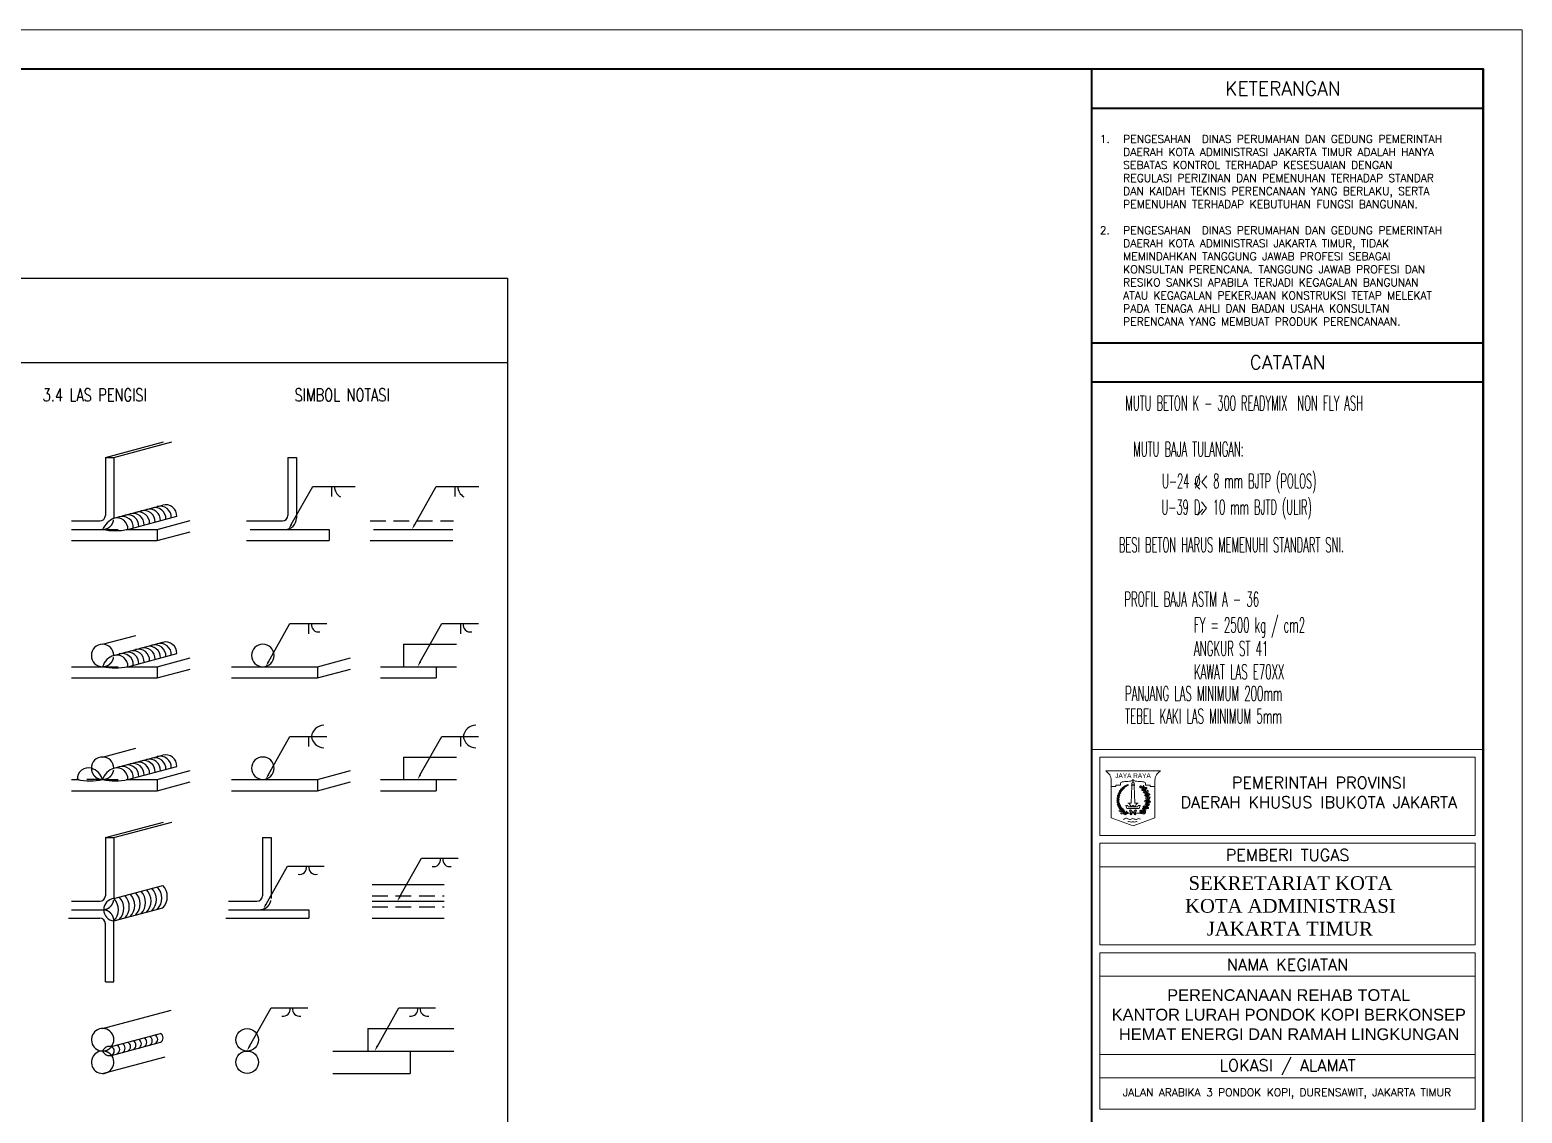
# Model space of a CAD drawing. Header units: inches. Extents: x 266054 to 836293, y -258454 to -102650.
# Drawn here: x 467642 to 486722, y -147255 to -133405 of the extents above; entities that cross this region are included whole.
import ezdxf
from ezdxf.enums import TextEntityAlignment as Align

# ---------------------------------------------------------------- set-up
doc = ezdxf.new("R2010")
doc.units = ezdxf.units.IN
doc.header["$LTSCALE"] = 800
doc.header["$MEASUREMENT"] = 0
doc.linetypes.add('HIDDEN', pattern=[0.375, 0.25, -0.125])
doc.linetypes.add('HIDDEN2', pattern=[0.1875, 0.125, -0.0625])
for name, color, linetype, lineweight in [('ars', 11, 'Continuous', 0), ('GRS KOP', 1, 'Continuous', 35), ('kop', 7, 'Continuous', 20)]:
    doc.layers.add(name, color=color, linetype=linetype, lineweight=lineweight)
for name, color, linetype in [('TEXT', 4, 'Continuous'), ('U000D1', 8, 'Continuous'), ('U000G2', 7, 'Continuous'), ('U000G3', 3, 'Continuous'), ('U000GA', 9, 'HIDDEN2'), ('U000H9', 9, 'Continuous'), ('U000T3', 7, 'Continuous')]:
    doc.layers.add(name, color=color, linetype=linetype)
doc.styles.add('BARU', font='arial.ttf')
doc.styles.add('ROMANS', font='romans.shx', dxfattribs={"width": 0.8, "height": 0.25})
doc.styles.add('SIMPLEX', font='SIMPLEX')
doc.styles.get("Standard").update_dxf_attribs({"font": 'romans.shx'})

# ---------------------------------------------------------------- blocks, each defined once
blk = doc.blocks.new('kop')
at = {"layer": 'ars'}
for p, q in [((74.316, 35.599), (74.29, 35.614)), ((74.328, 35.595), (74.333, 35.581)), ((74.373, 35.526), (74.347, 35.541)), ((74.373, 35.526), (74.375, 35.555)), ((74.395, 35.468), (74.406, 35.457)), ((74.416, 35.202), (74.401, 35.228)), ((74.408, 35.467), (74.408, 35.452)), ((74.429, 35.366), (74.409, 35.388)), ((74.416, 35.202), (74.434, 35.225)), ((74.425, 35.289), (74.43, 35.273)), ((74.429, 35.366), (74.437, 35.394)), ((74.436, 35.304), (74.431, 35.29)), ((74.267, 34.989), (74.296, 34.992)), ((74.332, 35.048), (74.331, 35.078)), ((74.347, 35.066), (74.372, 35.081))]:
    blk.add_line(p, q, dxfattribs=at)
for centre, radius, start, end in [((74.072, 35.315), 0.405, 114.0856, 237.6325), ((73.736, 35.493), 0.0488, 150.2996, 214.761), ((73.654, 35.489), 0.0488, 330.2996, 34.761), ((73.743, 35.451), 0.0488, 98.58, 163.0414), ((73.689, 35.513), 0.0488, 278.58, 343.0414), ((73.756, 35.528), 0.0488, 145.7989, 210.2603), ((73.673, 35.531), 0.0488, 325.7989, 30.2603), ((73.71, 35.552), 0.0488, 274.0793, 338.5407), ((73.759, 35.485), 0.0488, 94.0793, 158.5407), ((73.78, 35.56), 0.0488, 139.3679, 203.8292), ((73.698, 35.572), 0.0488, 319.3679, 23.8292), ((73.778, 35.517), 0.0488, 87.6483, 152.1096), ((73.737, 35.589), 0.0488, 267.6483, 332.1096), ((73.807, 35.589), 0.0488, 133.8416, 198.303), ((73.727, 35.609), 0.0488, 313.8416, 18.303), ((73.801, 35.547), 0.0488, 82.122, 146.5834), ((73.767, 35.622), 0.0488, 262.122, 326.5834), ((73.831, 35.612), 0.0439, 126.6239, 191.0853), ((73.761, 35.639), 0.0439, 306.6239, 11.0853), ((73.821, 35.575), 0.0439, 74.9043, 139.3657), ((73.799, 35.646), 0.0439, 254.9043, 319.3657), ((73.848, 35.632), 0.0352, 123.961, 188.4223), ((73.794, 35.656), 0.0352, 303.961, 8.4223), ((73.839, 35.603), 0.0352, 72.2414, 136.7027), ((73.824, 35.66), 0.0352, 252.2414, 316.7027), ((73.821, 35.676), 0.0352, 297.7406, 2.2019), ((73.873, 35.647), 0.0352, 117.7406, 182.2019), ((73.86, 35.619), 0.0352, 66.021, 130.4823), ((73.852, 35.677), 0.0352, 246.021, 310.4823), ((73.892, 35.661), 0.0281, 113.4007, 177.862), ((73.852, 35.688), 0.0281, 293.4007, 357.862), ((73.88, 35.64), 0.0281, 61.6811, 126.1424), ((73.877, 35.687), 0.0281, 241.6811, 306.1424), ((73.876, 35.701), 0.0281, 293.4007, 357.862), ((73.915, 35.674), 0.0281, 113.4007, 177.862), ((73.904, 35.653), 0.0281, 61.6811, 126.1424), ((73.901, 35.7), 0.0281, 241.6811, 306.1424), ((73.911, 35.713), 0.0281, 260.9368, 325.3982), ((73.93, 35.669), 0.0281, 80.9368, 145.3982), ((74.027, 35.315), 0.405, 302.3675, 44.4851), ((74.279, 35.674), 0.0613, 235.5154, 280.6207), ((74.24, 35.613), 0.0507, 1.4248, 71.624), ((74.336, 35.601), 0.0613, 235.5154, 280.6207), ((74.383, 35.652), 0.0795, 151.1819, 225.9956), ((74.296, 35.54), 0.0507, 1.4248, 71.624), ((74.32, 35.44), 0.0795, 20.9123, 95.7261), ((74.387, 35.547), 0.0795, 200.9123, 275.7261), ((74.259, 35.633), 0.0795, 331.1819, 45.9956), ((74.406, 35.596), 0.0507, 162.5946, 232.7938), ((74.333, 35.6), 0.0613, 313.598, 358.7033), ((74.479, 35.504), 0.0795, 133.1999, 208.0136), ((74.354, 35.525), 0.0795, 313.1999, 28.0136), ((73.61, 35.253), 0.061, 2.2926, 66.7539), ((73.696, 35.312), 0.061, 182.2926, 246.7539), ((73.623, 35.191), 0.061, 12.6628, 77.1241), ((73.696, 35.264), 0.061, 192.6628, 257.1241), ((73.7, 35.362), 0.061, 172.3995, 236.8608), ((73.607, 35.319), 0.061, 352.3995, 56.8608), ((73.702, 35.225), 0.061, 200.2151, 264.6765), ((73.639, 35.143), 0.061, 20.2151, 84.6765), ((73.711, 35.414), 0.061, 164.619, 229.0804), ((73.612, 35.384), 0.061, 344.619, 49.0804), ((73.715, 35.183), 0.061, 206.1601, 270.6214), ((73.661, 35.095), 0.061, 26.1601, 90.6214), ((73.728, 35.316), 0.061, 120.6799, 185.1412), ((73.636, 35.364), 0.061, 300.6799, 5.1412), ((73.717, 35.456), 0.0488, 158.8649, 223.3262), ((73.73, 35.271), 0.061, 130.573, 195.0343), ((73.647, 35.424), 0.061, 292.8994, 357.3608), ((73.732, 35.365), 0.061, 112.8994, 177.3608), ((73.632, 35.302), 0.061, 310.573, 15.0343), ((73.636, 35.44), 0.0488, 338.8649, 43.3262), ((73.738, 35.23), 0.061, 140.9432, 205.4045), ((73.667, 35.469), 0.0488, 287.1453, 351.6066), ((73.73, 35.415), 0.0488, 107.1453, 171.6066), ((73.736, 35.145), 0.061, 208.508, 272.9693), ((73.685, 35.055), 0.061, 28.508, 92.9693), ((73.635, 35.243), 0.061, 320.9432, 25.4045), ((73.751, 35.19), 0.061, 140.9432, 205.4045), ((73.649, 35.203), 0.061, 320.9432, 25.4045), ((73.768, 35.153), 0.061, 146.9028, 211.3642), ((73.665, 35.155), 0.061, 326.9028, 31.3642), ((73.791, 35.115), 0.061, 146.6953, 211.1566), ((73.688, 35.117), 0.061, 326.6953, 31.1566), ((73.816, 35.084), 0.061, 144.8635, 209.3249), ((73.713, 35.089), 0.061, 324.8635, 29.3249), ((74.377, 35.119), 0.0613, 176.9872, 222.0926), ((74.304, 35.12), 0.0507, 302.8967, 13.0959), ((74.439, 35.186), 0.0795, 153.0891, 227.9029), ((74.422, 35.286), 0.0613, 205.6201, 250.7254), ((74.314, 35.163), 0.0795, 333.0891, 47.9029), ((74.417, 35.449), 0.0613, 217.2288, 262.3342), ((74.423, 35.078), 0.0507, 106.5818, 176.781), ((74.458, 35.361), 0.0795, 171.1641, 245.9779), ((74.347, 35.301), 0.0795, 351.1641, 65.9779), ((74.361, 35.403), 0.0507, 343.1383, 53.3375), ((74.357, 35.252), 0.0507, 331.5296, 41.7288), ((74.396, 35.228), 0.0795, 271.02, 345.8338), ((74.475, 35.129), 0.0795, 91.02, 165.8338), ((74.476, 35.427), 0.0507, 150.0679, 220.2671), ((74.483, 35.241), 0.0507, 128.2781, 198.4773), ((74.425, 35.285), 0.0613, 279.2815, 324.3868), ((74.405, 35.377), 0.0795, 293.3027, 8.1164), ((74.515, 35.315), 0.0795, 113.3027, 188.1164), ((74.406, 35.447), 0.0613, 301.0712, 346.1766), ((73.716, 35.015), 0.061, 40.0311, 104.4924), ((73.747, 35.113), 0.061, 220.0311, 284.4924), ((73.75, 34.978), 0.061, 49.2006, 113.662), ((73.766, 35.08), 0.061, 229.2006, 293.662), ((73.785, 34.949), 0.061, 44.4223, 108.8836), ((73.809, 35.049), 0.061, 224.4223, 288.8836), ((73.844, 35.054), 0.061, 144.4903, 208.9516), ((73.741, 35.059), 0.061, 324.4903, 28.9516), ((73.875, 35.031), 0.061, 156.1803, 220.6416), ((73.773, 35.016), 0.061, 336.1803, 40.6416), ((74.361, 35.052), 0.0795, 137.1076, 211.9214), ((74.235, 35.064), 0.0795, 317.1076, 31.9214), ((74.342, 34.969), 0.0507, 83.4432, 153.6424), ((74.332, 35.042), 0.0613, 234.4466, 279.5519), ((74.364, 34.993), 0.0612, 69.8962, 144.7099), ((74.335, 35.085), 0.0612, 249.8962, 324.7099), ((74.386, 35.141), 0.0613, 257.5851, 302.6905)]:
    blk.add_arc(centre, radius, start, end, dxfattribs=at)
at = {"layer": 'ars', "color": 11}
for centre, radius, start, end in [((74.285, 34.995), 0.0613, 158.8696, 203.9749), ((74.216, 35.02), 0.0507, 284.779, 354.9783), ((74.235, 34.986), 0.016, 270, 302.3675)]:
    blk.add_arc(centre, radius, start, end, dxfattribs=at)
at = {"layer": 'ars'}
for points, start_tangent, end_tangent in [([(74.256, 35.651), (74.261, 35.634), (74.244, 35.624), (74.224, 35.623), (74.22, 35.64), (74.234, 35.661), (74.239, 35.672), (74.256, 35.663), (74.256, 35.651)], (0.714442, -0.699695), (0.714442, -0.699695)), ([(74.313, 35.578), (74.318, 35.561), (74.301, 35.551), (74.281, 35.55), (74.277, 35.567), (74.29, 35.588), (74.296, 35.599), (74.312, 35.589), (74.313, 35.578)], (0.714442, -0.699695), (0.714442, -0.699695)), ([(74.365, 35.605), (74.376, 35.591), (74.394, 35.598), (74.407, 35.615), (74.395, 35.627), (74.37, 35.629), (74.358, 35.631), (74.356, 35.612), (74.365, 35.605)], (0.149901, -0.988701), (0.149901, -0.988701)), ([(74.345, 35.127), (74.333, 35.113), (74.316, 35.122), (74.305, 35.139), (74.317, 35.151), (74.342, 35.151), (74.354, 35.152), (74.355, 35.133), (74.345, 35.127)], (-0.223771, -0.974642), (-0.223771, -0.974642)), ([(74.388, 35.435), (74.388, 35.416), (74.369, 35.412), (74.349, 35.418), (74.351, 35.435), (74.37, 35.451), (74.378, 35.459), (74.391, 35.445), (74.388, 35.435)], (0.458819, -0.88853), (0.458819, -0.88853)), ([(74.39, 35.277), (74.386, 35.26), (74.366, 35.259), (74.348, 35.269), (74.353, 35.285), (74.375, 35.297), (74.385, 35.303), (74.395, 35.287), (74.39, 35.277)], (0.270637, -0.962681), (0.270637, -0.962681)), ([(74.408, 35.117), (74.403, 35.1), (74.419, 35.089), (74.439, 35.088), (74.443, 35.104), (74.431, 35.126), (74.426, 35.137), (74.409, 35.128), (74.408, 35.117)], (-0.735998, -0.676983), (-0.735998, -0.676983)), ([(74.438, 35.445), (74.446, 35.429), (74.465, 35.432), (74.481, 35.445), (74.473, 35.46), (74.449, 35.467), (74.438, 35.472), (74.431, 35.453), (74.438, 35.445)], (-0.068112, -0.997678), (-0.068112, -0.997678)), ([(74.454, 35.272), (74.455, 35.253), (74.474, 35.25), (74.494, 35.256), (74.492, 35.273), (74.472, 35.288), (74.463, 35.297), (74.451, 35.282), (74.454, 35.272)], (-0.433585, -0.901113), (-0.433585, -0.901113)), ([(74.257, 35.013), (74.242, 35.004), (74.228, 35.018), (74.222, 35.037), (74.238, 35.045), (74.261, 35.037), (74.273, 35.034), (74.268, 35.016), (74.257, 35.013)], (-0.515761, -0.856733), (-0.515761, -0.856733)), ([(74.343, 35.011), (74.331, 34.997), (74.342, 34.981), (74.36, 34.972), (74.371, 34.985), (74.367, 35.01), (74.367, 35.022), (74.348, 35.021), (74.343, 35.011)], (-0.942817, -0.33331), (-0.942817, -0.33331))]:
    blk.add_spline(points, degree=3, dxfattribs=dict(at, start_tangent=start_tangent, end_tangent=end_tangent))
for points in [[(74.24, 34.97), (74.265, 34.975), (74.316, 34.973), (74.354, 34.955)], [(74.24, 34.97), (74.263, 34.959), (74.313, 34.947), (74.354, 34.955)]]:
    blk.add_spline(points, degree=3, dxfattribs=at)
at = {"layer": 'GRS KOP'}
for p, q in [((73, 1), (73, 54)), ((83, 1), (83, 54)), ((73, 53), (83, 53)), ((73, 47), (83, 47)), ((73, 46), (83, 46))]:
    blk.add_line(p, q, dxfattribs=at)
blk.add_lwpolyline([(1, 54), (83, 54), (83, 1), (1, 1)], close=True, dxfattribs=at)
at = {"layer": 'kop', "color": 7}
for p, q in [((84, 55), (0, 55)), ((84, 55), (84, 0)), ((84, 55), (84, 0)), ((73.999, 35.69), (74.099, 35.69)), ((74.019, 35.67), (73.999, 35.23)), ((74.029, 35.698), (74.069, 35.698)), ((74.079, 35.67), (74.099, 35.23)), ((73.869, 35.17), (73.919, 35.17)), ((73.869, 35.17), (73.889, 35.09)), ((73.919, 35.23), (73.919, 35.228)), ((73.919, 35.23), (73.999, 35.23)), ((73.919, 35.228), (73.924, 35.228)), ((73.919, 35.17), (73.929, 35.13)), ((73.929, 35.13), (74.17, 35.13)), ((73.989, 35.15), (74.029, 35.15)), ((74.069, 35.15), (74.109, 35.15)), ((74.099, 35.23), (74.18, 35.23)), ((74.17, 35.13), (74.18, 35.17)), ((74.175, 35.228), (74.18, 35.228)), ((74.18, 35.23), (74.18, 35.228)), ((74.18, 35.17), (74.229, 35.17)), ((74.209, 35.09), (74.229, 35.17)), ((73.889, 35.09), (74.209, 35.09))]:
    blk.add_line(p, q, dxfattribs=at)
at = {"layer": 'kop'}
for p, q in [((83, 36.6), (73, 36.6)), ((73.2, 34.4), (73.2, 36.4)), ((82.8, 36.4), (73.2, 36.4)), ((82.8, 34.4), (82.8, 36.4)), ((82.8, 34.4), (73.2, 34.4)), ((73.2, 31.6), (73.2, 34.2)), ((82.8, 34.2), (73.2, 34.2)), ((82.8, 31.6), (82.8, 34.2)), ((82.8, 33.6), (73.2, 33.6)), ((82.8, 31.6), (73.2, 31.6)), ((73.2, 27.4), (73.2, 31.4)), ((82.8, 31.4), (73.2, 31.4)), ((82.8, 27.4), (82.8, 31.4)), ((82.8, 30.8), (73.2, 30.8)), ((82.8, 28.8), (73.2, 28.8)), ((82.8, 28.2), (73.2, 28.2)), ((82.8, 27.4), (73.2, 27.4))]:
    blk.add_line(p, q, dxfattribs=at)
at = {"layer": 'kop', "color": 5}
for p, q in [((74.749, 36.05), (73.35, 36.05)), ((73.489, 35.81), (73.489, 34.85)), ((73.489, 35.65), (73.609, 35.65)), ((73.609, 35.69), (73.609, 35.65)), ((73.609, 35.69), (73.729, 35.69)), ((73.729, 35.73), (73.729, 35.69)), ((74.369, 35.73), (74.369, 35.69)), ((74.489, 35.69), (74.369, 35.69)), ((74.489, 35.69), (74.489, 35.65)), ((74.609, 35.65), (74.489, 35.65)), ((74.609, 35.81), (74.609, 34.85)), ((73.489, 34.85), (74.049, 34.65)), ((74.019, 34.95), (73.965, 35.022)), ((74.049, 34.986), (73.997, 35.046)), ((74.019, 34.95), (74.004, 34.93)), ((74.049, 34.986), (74.101, 35.046)), ((74.049, 34.65), (74.609, 34.85)), ((74.079, 34.95), (74.133, 35.022)), ((74.079, 34.95), (74.094, 34.93))]:
    blk.add_line(p, q, dxfattribs=at)
at = {"layer": 'kop', "color": 7}
for points in [[(74.029, 35.698), (74.027, 35.701), (74.025, 35.704), (74.024, 35.707), (74.023, 35.71), (74.022, 35.713), (74.021, 35.715), (74.021, 35.718), (74.02, 35.72), (74.02, 35.723), (74.02, 35.725), (74.02, 35.728), (74.02, 35.731), (74.021, 35.733), (74.021, 35.736), (74.022, 35.738), (74.023, 35.741), (74.025, 35.743), (74.026, 35.746), (74.028, 35.749), (74.031, 35.753), (74.034, 35.758), (74.038, 35.763), (74.043, 35.77), (74.049, 35.778)], [(74.069, 35.698), (74.072, 35.701), (74.074, 35.704), (74.075, 35.707), (74.076, 35.71), (74.077, 35.713), (74.078, 35.715), (74.078, 35.718), (74.079, 35.72), (74.079, 35.723), (74.079, 35.725), (74.079, 35.728), (74.079, 35.731), (74.078, 35.733), (74.077, 35.736), (74.077, 35.738), (74.076, 35.741), (74.074, 35.743), (74.073, 35.746), (74.071, 35.749), (74.068, 35.753), (74.065, 35.758), (74.061, 35.763), (74.056, 35.77), (74.049, 35.778)]]:
    blk.add_lwpolyline(points, dxfattribs=at)
at = {"layer": 'kop', "color": 1}
blk.add_lwpolyline([(73.864, 34.97), (74.235, 34.97)], close=True, dxfattribs=at)
at = {"layer": 'kop', "color": 5}
for points in [[(74.004, 34.97), (73.974, 34.93)], [(74.094, 34.97), (74.124, 34.93)]]:
    blk.add_lwpolyline(points, dxfattribs=at)
for centre, radius, start, end in [((73.214, 35.81), 0.276, 0, 60.5129), ((74.885, 35.81), 0.276, 119.4871, 180), ((73.769, 35.73), 0.04, 90, 180), ((74.329, 35.73), 0.04, 0, 90), ((73.981, 35.034), 0.02, 36.8699, 216.8699), ((74.117, 35.034), 0.02, 323.1301, 143.1301)]:
    blk.add_arc(centre, radius, start, end, dxfattribs=at)
at = {"layer": 'kop', "color": 7}
for centre, radius, start, end in [((73.992, 35.663), 0.0283, 15, 75), ((74.107, 35.663), 0.0283, 105, 165), ((73.874, 35.119), 0.12, 15, 65.3894), ((74.049, 35.15), 0.02, 0, 180), ((74.225, 35.119), 0.12, 114.6106, 165)]:
    blk.add_arc(centre, radius, start, end, dxfattribs=at)
at = {"layer": 'kop', "color": 1}
blk.add_arc((73.864, 34.986), 0.016, 237.6325, 270, dxfattribs=at)
at = {"layer": 'kop', "color": 5}
for points in [[(74.049, 35.83), (74.026, 35.807), (73.995, 35.793), (73.915, 35.782), (73.841, 35.777), (73.769, 35.77)], [(74.049, 35.83), (74.073, 35.807), (74.104, 35.793), (74.184, 35.782), (74.258, 35.777), (74.329, 35.77)], [(73.817, 34.99), (73.8, 34.984), (73.769, 34.992), (73.719, 35.01), (73.685, 35.041)], [(73.833, 34.971), (73.81, 34.967), (73.791, 34.959), (73.758, 34.956), (73.727, 34.964)], [(73.876, 34.965), (73.861, 34.956), (73.828, 34.952), (73.8, 34.952), (73.786, 34.948)], [(73.809, 34.807), (73.883, 34.844), (73.957, 34.807), (74.044, 34.833), (74.12, 34.809), (74.194, 34.83), (74.244, 34.817)], [(73.919, 34.97), (73.899, 34.959), (73.887, 34.947), (73.846, 34.932), (73.828, 34.937)], [(73.907, 34.984), (73.879, 34.986), (73.865, 34.993), (73.845, 34.993)], [(73.919, 34.97), (73.906, 34.996), (73.879, 35.02), (73.876, 35.031)], [(73.914, 34.747), (73.954, 34.759), (73.999, 34.744), (74.049, 34.753), (74.094, 34.744), (74.126, 34.758), (74.151, 34.749)]]:
    blk.add_spline(points, degree=3, dxfattribs=at)
at = {"layer": 'TEXT'}
for p, q in [((75.623, 43.403), (75.76, 43.254)), ((75.835, 42.745), (75.7, 42.589))]:
    blk.add_line(p, q, dxfattribs=at)
at = {"layer": 'kop'}
for s, height, p in [('KETERANGAN ', 0.35, (78, 53.5)), ('CATATAN', 0.35, (78, 46.5)), ('PEMERINTAH PROVINSI', 0.29998, (78.8, 35.75)), ('DAERAH KHUSUS IBUKOTA JAKARTA', 0.29998, (78.8, 35.25)), ('PEMBERI TUGAS', 0.3, (78, 33.9)), ('NAMA KEGIATAN', 0.3, (78, 31.1)), ('LOKASI / ALAMAT', 0.3, (78, 28.5)), ('JALAN ARABIKA 3 PONDOK KOPI, DURENSAWIT, JAKARTA TIMUR', 0.2, (77.986, 27.8))]:
    blk.add_text(s, height=height, dxfattribs=at).set_placement(p, align=Align.MIDDLE)
at = {"layer": 'kop', "color": 5, "style": 'BARU', "width": 0.9}
blk.add_text('JAYA RAYA', height=0.12, dxfattribs=at).set_placement((74.049, 35.93), align=Align.MIDDLE)
at = {"layer": 'kop', "insert": (73.2, 49.875), "char_height": 0.2, "width": 9.6, "attachment_point": 4}
blk.add_mtext('\\pi-0.6,l0.6,t0.6;1.^IPENGESAHAN  DINAS PERUMAHAN DAN GEDUNG PEMERINTAH DAERAH KOTA ADMINISTRASI JAKARTA TIMUR ADALAH HANYA SEBATAS KONTROL TERHADAP KESESUAIAN DENGAN REGULASI PERIZINAN DAN PEMENUHAN TERHADAP STANDAR DAN KAIDAH TEKNIS PERENCANAAN YANG BERLAKU, SERTA PEMENUHAN TERHADAP KEBUTUHAN FUNGSI BANGUNAN.\\P\\P2.^IPENGESAHAN  DINAS PERUMAHAN DAN GEDUNG PEMERINTAH DAERAH KOTA ADMINISTRASI JAKARTA TIMUR, TIDAK MEMINDAHKAN TANGGUNG JAWAB PROFESI SEBAGAI KONSULTAN PERENCANA. TANGGUNG JAWAB PROFESI DAN RESIKO SANKSI APABILA TERJADI KEGAGALAN BANGUNAN ATAU KEGAGALAN PEKERJAAN KONSTRUKSI TETAP MELEKAT PADA TENAGA AHLI DAN BADAN USAHA KONSULTAN PERENCANA YANG MEMBUAT PRODUK PERENCANAAN.', dxfattribs=at)
at = {"layer": 'kop', "attachment_point": 1, "style": 'BARU'}
for s, width, insert, char_height in [('\\pi1.4375;{\\fRomantic|b0|i0|c2|p2;SEKRETARIAT KOTA\\P\\pi1.3461;KOTA ADMINISTRASI\\P\\pi1.9027;JAKARTA TIMUR}', 7.94943, (74.033, 33.359), 0.35), ('\\pi1.4591;PERENCANAAN REHAB TOTAL\\P\\pi0.039313;KANTOR LURAH PONDOK KOPI BERKONSEP\\P\\pi0.2239;HEMAT ENERGI DAN RAMAH LINGKUNGAN', 9.08886, (73.464, 30.469), 0.3)]:
    blk.add_mtext_dynamic_manual_height_columns(s, width=width, gutter_width=1.5, heights=[0], dxfattribs=dict(at, insert=insert, char_height=char_height))
at = {"layer": 'kop', "style": 'BARU', "flags": 4}
for p, height in [((73.8, 5.4), 0.35), ((80.303, 5.382), 0.25), ((73.8, 4.9), 0.35), ((80.303, 4.882), 0.25), ((73.8, 4.4), 0.35), ((80.303, 4.382), 0.25)]:
    blk.add_attdef('-', p, '', height=height, dxfattribs=at)
at = {"layer": 'kop', "flags": 4}
for tag, p in [('AR-00', (78.057, 2.648)), ('00', (81.238, 2.647))]:
    blk.add_attdef(tag, text='', height=0.35, dxfattribs=at).set_placement(p, align=Align.MIDDLE)
at = {"layer": 'TEXT', "style": 'ROMANS', "width": 0.5}
for s, height, p in [('MUTU BETON K - 300 READYMIX  NON FLY ASH', 0.37163, (73.854, 45.268)), (' BESI BETON HARUS MEMENUHI STANDART SNI.', 0.37163, (73.56, 41.646)), ('PROFIL BAJA ASTM A - 36 ', 0.38138, (73.826, 40.251)), ('FY = 2500 kg / cm2', 0.38138, (75.607, 39.592)), ('ANGKUR ST 41', 0.38138, (75.607, 38.99)), ('KAWAT LAS E70XX', 0.38138, (75.607, 38.393)), ('PANJANG LAS MINIMUM 200mm', 0.38138, (73.845, 37.84)), ('TEBEL KAKI LAS MINIMUM 5mm', 0.38138, (73.845, 37.26))]:
    blk.add_text(s, height=height, dxfattribs=at).set_placement(p)
for s, p in [('MUTU BAJA TULANGAN:', (75.47, 44.278)), ('U-24 %%C< 8 mm BJTP (POLOS)', (76.767, 43.437)), ('U-39 D> 10 mm BJTD (ULIR)', (76.699, 42.77))]:
    blk.add_text(s, height=0.37163, dxfattribs=at).set_placement(p, align=Align.MIDDLE)

msp = doc.modelspace()

# ---------------------------------------------------------------- linework, layer by layer
for p, q in [((448601.9, -136577.9), (473749.1, -136577.9)), ((473749.1, -136577.9), (473749.1, -157313.4)), ((448601.9, -137655.7), (473749.1, -137655.7))]:
    msp.add_line(p, q)
at = {"layer": 'U000D1'}
for p, q in [((470984.6, -139729.1), (471259.5, -139241.3)), ((471259.5, -139241.3), (471729.7, -139241.3)), ((471497.3, -139241.3), (471497.3, -139370.1)), ((471637.6, -139241.3), (471803.3, -139241.3)), ((472562.1, -139729.1), (472837, -139241.3)), ((472837, -139241.3), (473307.2, -139241.3)), ((473074.8, -139241.3), (473074.8, -139370.1)), ((473215.1, -139241.3), (473380.8, -139241.3)), ((470693.1, -141483.8), (470968, -140996.1)), ((470968, -140996.1), (471438.2, -140996.1)), ((471205.8, -140996.1), (471205.8, -141124.8)), ((472634.4, -141483.8), (472909.4, -140996.1)), ((472909.4, -140996.1), (473379.5, -140996.1)), ((473147.2, -140996.1), (473147.2, -141124.8)), ((470693.1, -142926.5), (470968, -142438.7)), ((470968, -142438.7), (471438.2, -142438.7)), ((471205.8, -142438.7), (471205.8, -142567.4)), ((472634.4, -142926.5), (472909.4, -142438.7)), ((472909.4, -142438.7), (473379.5, -142438.7)), ((473147.2, -142438.7), (473147.2, -142567.4)), ((472374.2, -144484.3), (472649.1, -143996.6)), ((472649.1, -143996.6), (473119.3, -143996.6)), ((470661.2, -144584.4), (470936.1, -144096.6)), ((470936.1, -144096.6), (471406.3, -144096.6)), ((470452, -146397.1), (470726.9, -145909.3)), ((470726.9, -145909.3), (471197.1, -145909.3)), ((472085.2, -146397.1), (472360.1, -145909.3)), ((472360.1, -145909.3), (472830.3, -145909.3))]:
    msp.add_line(p, q, dxfattribs=at)
for centre, radius, start, end in [((471687.1, -139242.8), 151.2, 179.43426, 241.43067), ((473264.6, -139242.8), 151.2, 179.43426, 241.43067), ((471329.6, -141015.2), 87.3, 167.36908, 283.18053), ((473271, -141015.2), 87.3, 167.36908, 283.18053), ((471408.2, -142459.5), 166.7, 92.30626, 172.83176), ((473349.5, -142459.5), 166.7, 92.30626, 172.83176), ((471408.2, -142417.9), 166.7, 187.16824, 267.69374), ((473349.5, -142417.9), 166.7, 187.16824, 267.69374), ((472805.4, -144015.7), 87.3, 256.81947, 12.63092), ((473010.7, -144015.7), 87.3, 167.36908, 283.18053), ((471092.3, -144115.7), 87.3, 256.81947, 12.63092), ((471297.7, -144115.7), 87.3, 167.36908, 283.18053), ((470883.2, -145928.4), 87.3, 256.81947, 12.63092), ((471088.5, -145928.4), 87.3, 167.36908, 283.18053), ((472516.3, -145928.4), 87.3, 256.81947, 12.63092), ((472721.7, -145928.4), 87.3, 167.36908, 283.18053)]:
    msp.add_arc(centre, radius, start, end, dxfattribs=at)
for points in [[(470995, -139735), (470974.1, -139723.2), (470949.3, -139791.7)], [(472572.5, -139735), (472551.6, -139723.2), (472526.8, -139791.7)], [(470703.5, -141489.7), (470682.6, -141478), (470657.8, -141546.4)], [(472644.9, -141489.7), (472624, -141478), (472599.2, -141546.4)], [(470703.5, -142932.3), (470682.6, -142920.6), (470657.8, -142989.1)], [(472644.9, -142932.3), (472624, -142920.6), (472599.2, -142989.1)], [(470671.6, -144590.3), (470650.7, -144578.5), (470625.9, -144647)], [(472384.6, -144490.2), (472363.8, -144478.5), (472338.9, -144546.9)], [(470462.4, -146403), (470441.5, -146391.2), (470416.7, -146459.7)], [(472095.6, -146403), (472074.7, -146391.2), (472049.9, -146459.7)]]:
    msp.add_solid(points, dxfattribs=at)
at = {"layer": 'U000G2'}
for p, q in [((468608, -138870), (469351.1, -138670.9)), ((468715.8, -138870), (469458.8, -138670.9)), ((468608, -138870), (468608, -139612.1)), ((468608, -138870), (468715.8, -138870)), ((468715.8, -138870), (468715.8, -139648)), ((470942, -138870), (471049.7, -138870)), ((470942, -138870), (470942, -139612.1)), ((471049.7, -138870), (471049.7, -139648)), ((468715.8, -139648), (469341.3, -139480.4)), ((468895.4, -139791.7), (469520.1, -139624.3)), ((468173.1, -139683.9), (468536.2, -139683.9)), ((468173.1, -139791.7), (468572.1, -139791.7)), ((468895.4, -139791.7), (469269.6, -139791.7)), ((469269.6, -139791.7), (469692.3, -139678.4)), ((469269.6, -139791.7), (469269.6, -139935.4)), ((469269.6, -139935.4), (469692.3, -139822.1)), ((470413.8, -139683.9), (470870.1, -139683.9)), ((470459.1, -139791.7), (471470.8, -139791.7)), ((471470.8, -139791.7), (471470.8, -139935.4)), ((472036.6, -139791.7), (473048.3, -139791.7)), ((468173.1, -139935.4), (469269.6, -139935.4)), ((470413.8, -139935.4), (471470.8, -139935.4)), ((471991.3, -139935.4), (473048.3, -139935.4)), ((468572.1, -141259), (468994.8, -141145.8)), ((468715.8, -141402.7), (469341.3, -141235.1)), ((468895.4, -141546.4), (469520.1, -141379.1)), ((472417.1, -141259), (473098.2, -141259)), ((472417.1, -141259), (472417.1, -141546.4)), ((468173.1, -141546.4), (468572.1, -141546.4)), ((468895.4, -141546.4), (469269.6, -141546.4)), ((469269.6, -141546.4), (469692.3, -141433.2)), ((469269.6, -141546.4), (469269.6, -141690.1)), ((469269.6, -141690.1), (469692.3, -141576.9)), ((470221.7, -141546.4), (471318.2, -141546.4)), ((471318.2, -141546.4), (471740.9, -141433.2)), ((471318.2, -141546.4), (471318.2, -141690.1)), ((471318.2, -141690.1), (471740.9, -141576.9)), ((472126.3, -141546.4), (473098.2, -141546.4)), ((472838.9, -141546.4), (472838.9, -141690.1)), ((468173.1, -141690.1), (469269.6, -141690.1)), ((470221.7, -141690.1), (471318.2, -141690.1)), ((472126.3, -141690.1), (472838.9, -141690.1)), ((468572.1, -142701.7), (468994.8, -142588.4)), ((468715.8, -142845.4), (469341.3, -142677.8)), ((472417.1, -142701.7), (473098.2, -142701.7)), ((472417.1, -142701.7), (472417.1, -142989.1)), ((468895.4, -142989.1), (469520.1, -142821.7)), ((469269.6, -142989.1), (469692.3, -142875.8)), ((471318.2, -142989.1), (471740.9, -142875.8)), ((468173.1, -142989.1), (468248.8, -142989.1)), ((468895.4, -142989.1), (469269.6, -142989.1)), ((469269.6, -142989.1), (469269.6, -143132.7)), ((469269.6, -143132.7), (469692.3, -143019.5)), ((470221.7, -142989.1), (471318.2, -142989.1)), ((471318.2, -142989.1), (471318.2, -143132.7)), ((471318.2, -143132.7), (471740.9, -143019.5)), ((472126.3, -142989.1), (473098.2, -142989.1)), ((472838.9, -142989.1), (472838.9, -143132.7)), ((468173.1, -143132.7), (469269.6, -143132.7)), ((470221.7, -143132.7), (471318.2, -143132.7)), ((472126.3, -143132.7), (472838.9, -143132.7)), ((468608, -143732.2), (469351.1, -143533.1)), ((468715.8, -143732.2), (469458.8, -143533.1)), ((468608, -143732.2), (468608, -144474.3)), ((468608, -143732.2), (468715.8, -143732.2)), ((468715.8, -143732.2), (468715.8, -144510.2)), ((470617.8, -143732.2), (470725.6, -143732.2)), ((470617.8, -143732.2), (470617.8, -144474.3)), ((470725.6, -143732.2), (470725.6, -144510.2)), ((468715.8, -144510.2), (469341.3, -144342.6)), ((472018.5, -144330.6), (472939, -144330.6)), ((468173.1, -144546.1), (468536.2, -144546.1)), ((468715.8, -144797.6), (469341.3, -144630)), ((470182.8, -144546.1), (470546, -144546.1)), ((468137.2, -144761.6), (468536.2, -144761.6)), ((468173.1, -144653.9), (468572.1, -144653.9)), ((468715.8, -145575.5), (468715.8, -144797.6)), ((470146.9, -144761.6), (471207.5, -144761.6)), ((470182.8, -144653.9), (471207.5, -144653.9)), ((471207.5, -144653.9), (471207.5, -144761.6)), ((472018.5, -144761.6), (472939, -144761.6)), ((468608, -145575.5), (468608, -144833.5)), ((468608, -145575.5), (468715.8, -145575.5)), ((468572.1, -146172.7), (469448.2, -145938)), ((468686.1, -146404), (469311.6, -146236.4)), ((471964.8, -146172.7), (473061, -146172.7)), ((471964.8, -146172.7), (471964.8, -146460.1)), ((468572.1, -146747.5), (469373.8, -146532.7)), ((468686.1, -146516.3), (469311.6, -146348.7)), ((471516.5, -146460.1), (473061, -146460.1)), ((472506.2, -146460.1), (472506.2, -146747.5)), ((471516.5, -146747.5), (472506.2, -146747.5))]:
    msp.add_line(p, q, dxfattribs=at)
for centre in [(470419.5, -146316.4), (470419.5, -146603.8)]:
    msp.add_circle(centre, 143.7, dxfattribs=at)
for centre, radius, start, end in [((468536.2, -139612.1), 71.8, 270, 0), ((468859, -139934.8), 320.6, 116.5215, 153.4785), ((470870.1, -139612.1), 71.8, 270, 0), ((470906, -139648), 143.7, 270, 0), ((468733.8, -138987.6), 820.2, 258.63225, 281.36775), ((468572.1, -141402.7), 143.7, 0, 270), ((470620.7, -141402.7), 143.7, 0, 270), ((468780.1, -141610.7), 217.7, 107.18153, 162.81847), ((468733.8, -140742.3), 820.2, 258.63225, 281.36775), ((470620.7, -141402.7), 143.7, 270, 0), ((468572.1, -142845.4), 143.7, 0, 180), ((470620.7, -142845.4), 143.7, 0, 270), ((468364.1, -143053.4), 217.7, 17.18153, 72.81847), ((468780.1, -143053.4), 217.7, 107.18153, 162.81847), ((470620.7, -142845.4), 143.7, 270, 0), ((468410.5, -142185), 820.2, 258.63225, 281.36775), ((468733.8, -142185), 820.2, 258.63225, 281.36775), ((468536.2, -144474.3), 71.8, 270, 0), ((468730.9, -144653.9), 144.5, 95.99644, 264.00356), ((470546, -144474.3), 71.8, 270, 0), ((468536.2, -144833.5), 71.8, 0, 90), ((468572.1, -146316.4), 143.7, 322.46645, 270), ((468572.1, -146603.8), 143.7, 90, 31.91566), ((468660.3, -146495.3), 95, 74.2465, 158.21995), ((468660.3, -146424.9), 95, 201.78005, 285.7535)]:
    msp.add_arc(centre, radius, start, end, dxfattribs=at)
at = {"layer": 'U000G2', "linetype": 'HIDDEN'}
msp.add_arc((470581.9, -144510.2), 143.7, 270, 0, dxfattribs=at)
at = {"layer": 'U000G3'}
msp.add_line((472018.5, -144546.1), (472939, -144546.1), dxfattribs=at)
at = {"layer": 'U000GA', "linetype": 'HIDDEN'}
for p, q in [((468572.1, -139791.7), (468895.4, -139791.7)), ((471991.3, -139683.9), (473059, -139683.9)), ((468572.1, -141546.4), (468895.4, -141546.4)), ((468572.1, -142989.1), (468248.8, -142989.1)), ((468572.1, -142989.1), (468895.4, -142989.1))]:
    msp.add_line(p, q, dxfattribs=at)
at = {"layer": 'U000GA', "color": 1, "linetype": 'HIDDEN'}
for p, q in [((472018.5, -144474.3), (472939, -144474.3)), ((472018.5, -144617.9), (472939, -144617.9))]:
    msp.add_line(p, q, dxfattribs=at)
at = {"layer": 'U000GA', "linetype": 'HIDDEN'}
for centre, start, end in [((468572.1, -139648), 270, 0), ((468572.1, -141402.7), 270, 0), ((468572.1, -142845.4), 180, 270), ((468572.1, -142845.4), 270, 0), ((468572.1, -144510.2), 270, 0), ((468572.1, -144797.6), 0, 90), ((468572.1, -146316.4), 270, 322.46645), ((468572.1, -146603.8), 31.91566, 90)]:
    msp.add_arc(centre, 143.7, start, end, dxfattribs=at)
at = {"layer": 'U000H9'}
for centre, radius, start, end in [((469377.7, -139618.1), 142.5, 357.498, 105.18238), ((468753.1, -139785.5), 142.5, 357.498, 105.18238), ((468822.5, -139766.9), 142.5, 357.498, 105.18238), ((468891.9, -139748.3), 142.5, 357.498, 105.18238), ((468961.3, -139729.7), 142.5, 357.498, 105.18238), ((469030.7, -139711.1), 142.5, 357.498, 105.18238), ((469100.1, -139692.5), 142.5, 357.498, 105.18238), ((469169.5, -139673.9), 142.5, 357.498, 105.18238), ((469238.9, -139655.3), 142.5, 357.498, 105.18238), ((469308.3, -139636.7), 142.5, 357.498, 105.18238), ((468822.5, -141521.6), 142.5, 357.498, 105.18238), ((468891.9, -141503), 142.5, 357.498, 105.18238), ((468961.3, -141484.4), 142.5, 357.498, 105.18238), ((469030.7, -141465.8), 142.5, 357.498, 105.18238), ((469100.1, -141447.2), 142.5, 357.498, 105.18238), ((469169.5, -141428.6), 142.5, 357.498, 105.18238), ((469238.9, -141410), 142.5, 357.498, 105.18238), ((469308.3, -141391.4), 142.5, 357.498, 105.18238), ((469377.7, -141372.8), 142.5, 357.498, 105.18238), ((468753.1, -141540.2), 142.5, 357.498, 105.18238), ((469238.9, -142852.7), 142.5, 357.498, 105.18238), ((469308.3, -142834.1), 142.5, 357.498, 105.18238), ((469377.7, -142815.5), 142.5, 357.498, 105.18238), ((468391.1, -142982.8), 142.5, 74.81762, 182.502), ((468753.1, -142982.8), 142.5, 357.498, 105.18238), ((468822.5, -142964.2), 142.5, 357.498, 105.18238), ((468891.9, -142945.6), 142.5, 357.498, 105.18238), ((468961.3, -142927), 142.5, 357.498, 105.18238), ((469030.7, -142908.4), 142.5, 357.498, 105.18238), ((469100.1, -142889.9), 142.5, 357.498, 105.18238), ((469169.5, -142871.3), 142.5, 357.498, 105.18238), ((468848.1, -144579.5), 204.4, 315.31945, 44.68055), ((468917.5, -144560.9), 204.4, 315.31945, 44.68055), ((468986.9, -144542.3), 204.4, 315.31945, 44.68055), ((469056.3, -144523.7), 204.4, 315.31945, 44.68055), ((469125.7, -144505.1), 204.4, 315.31945, 44.68055), ((469195.1, -144486.5), 204.4, 315.31945, 44.68055), ((468570.5, -144653.9), 204.4, 315.31945, 44.68055), ((468639.9, -144635.3), 204.4, 315.31945, 44.68055), ((468709.3, -144616.7), 204.4, 315.31945, 44.68055), ((468778.7, -144598.1), 204.4, 315.31945, 44.68055), ((468935.8, -146385.7), 62.7, 296.42791, 63.57209), ((469005.2, -146367.1), 62.7, 296.42791, 63.57209), ((469074.6, -146348.5), 62.7, 296.42791, 63.57209), ((469144, -146329.9), 62.7, 296.42791, 63.57209), ((469213.4, -146311.3), 62.7, 296.42791, 63.57209), ((469282.8, -146292.7), 62.7, 296.42791, 63.57209), ((468658.2, -146460.1), 62.7, 296.42791, 63.57209), ((468727.6, -146441.5), 62.7, 296.42791, 63.57209), ((468797, -146422.9), 62.7, 296.42791, 63.57209), ((468866.4, -146404.3), 62.7, 296.42791, 63.57209)]:
    msp.add_arc(centre, radius, start, end, dxfattribs=at)

# ---------------------------------------------------------------- block references
at = {"layer": 'kop', "xscale": 500, "yscale": 500, "zscale": 500}
msp.add_blockref('kop', (444722.3, -160904.6), dxfattribs=at)

# ---------------------------------------------------------------- texts
at = {"layer": 'U000T3', "style": 'SIMPLEX', "width": 0.75}
for s, p in [('3.4 LAS PENGISI', (467805.5, -138153.4)), ('SIMBOL NOTASI', (471026.4, -138153.4))]:
    msp.add_text(s, height=161.661, dxfattribs=at).set_placement(p)

doc.saveas('drawing.dxf')
